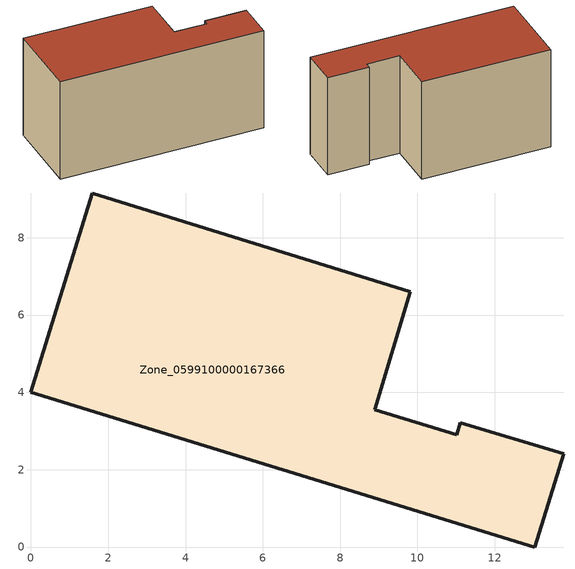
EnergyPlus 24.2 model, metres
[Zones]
Zone_0599100000167366
 floor ground (C_G): 0,4 1.58,9.16 9.82,6.6 8.89,3.55 11.02,2.9 11.11,3.22 13.78,2.41 13.04,0 z0
 wall outside (C_F): 1.58,9.16 0,4 13.04,0 13.78,2.41 11.11,3.22 11.02,2.9 8.89,3.55 9.82,6.6 1.58,9.16 z0:7.06
 roof outside (C_R): 11.02,2.9 8.89,3.55 9.82,6.6 1.58,9.16 0,4 13.04,0 13.78,2.41 11.11,3.22 z7.06
[BUILDING]
Pand.0599100000167366: North Axis=0; Terrain=City; Loads Convergence Tolerance Value=0.04; Temperature Convergence Tolerance Value=0.4; Solar Distribution=FullExterior; Maximum Number of Warmup Days=25; Minimum Number of Warmup Days=1
[Site:Location]
Rotterdam.The.Hague.AP_ZH_NLD Design_Conditions: Latitude=51.96; Longitude=4.45; Time Zone=1; Elevation=-4.5
[SITE:GROUNDTEMPERATURE:BUILDINGSURFACE]
18, 18, 18, 18, 18, 18, 18, 18, 18, 18, 18, 18
[MATERIAL] Thermal Absorptance=0.9; Solar Absorptance=0.7; Visible Absorptance=0.7
Name | Roughness | Thickness | Conductivity | Density | Specific Heat
G.TI.1975-1991 | MediumSmooth | 0.15 | 0.288461 | 540 | 1210
F.TI.1975-1991 | Rough | 0.3 | 0.230769 | 1920 | 840
R.TI.1975-1991 | MediumRough | 0.2 | 0.153846 | 1500 | 1000
[CONSTRUCTION]
C_G: G.TI.1975-1991
C_F: F.TI.1975-1991
C_R: R.TI.1975-1991
[ZONE]
Zone_0599100000167366: Type=1; Multiplier=1; Ceiling Height=Autocalculate; Volume=Autocalculate; Floor Area=autocalculate; Part of Total Floor Area=Yes
[ZONEINFILTRATION:DESIGNFLOWRATE]
Infil_Zone_0599100000167366: Zone or ZoneList or Space or SpaceList=Zone_0599100000167366; Schedule=AlwaysOn; Design Flow Rate Calculation Method=Flow/Area; Flow Rate per Floor Area=0.003; Constant Term Coefficient=1; Temperature Term Coefficient=0; Velocity Term Coefficient=0; Velocity Squared Term Coefficient=0
[HVACTEMPLATE:ZONE:IDEALLOADSAIRSYSTEM]
Zone_0599100000167366: Maximum Heating Supply Air Temperature=50; Minimum Cooling Supply Air Temperature=13; Maximum Heating Supply Air Humidity Ratio=0.0156; Minimum Cooling Supply Air Humidity Ratio=0.0077; Heating Limit=NoLimit; Cooling Limit=NoLimit; Dehumidification Control Type=ConstantSensibleHeatRatio; Cooling Sensible Heat Ratio=0.7; Dehumidification Setpoint=60; Humidification Control Type=None; Humidification Setpoint=30; Outdoor Air Method=None; Outdoor Air Flow Rate per Person=0.00944; Outdoor Air Flow Rate per Zone Floor Area=0; Outdoor Air Flow Rate per Zone=0; Demand Controlled Ventilation Type=None; Outdoor Air Economizer Type=NoEconomizer; Heat Recovery Type=None; Sensible Heat Recovery Effectiveness=0.7; Latent Heat Recovery Effectiveness=0.65
[ZONECONTROL:THERMOSTAT]
ThermostatControl_Zone_0599100000167366: Zone or ZoneList=Zone_0599100000167366; Control Type Schedule=DualSetpointControlType; Control 1=Thermostat_Zone_0599100000167366; Temperature Difference Between Cutout And Setpoint=0
[THERMOSTATSETPOINT:DUALSETPOINT]
Thermostat_Zone_0599100000167366: Heating Setpoint Temperature Schedule=HeatingSetpoint_Zone_0599100000167366; Cooling Setpoint Temperature Schedule=CoolingSetpoint_Zone_0599100000167366
[SCHEDULE:COMPACT]
HeatingSetpoint_Zone_0599100000167366: Through: 12/31, For: AllDays, Until: 24:00, 21
CoolingSetpoint_Zone_0599100000167366: Through: 12/31, For: AllDays, Until: 24:00, 24
DualSetpointControlType: Through: 12/31, For: AllDays, Until: 24:00, 4
AlwaysOn: Through: 12/31, For: AllDays, Until: 24:00, 1
